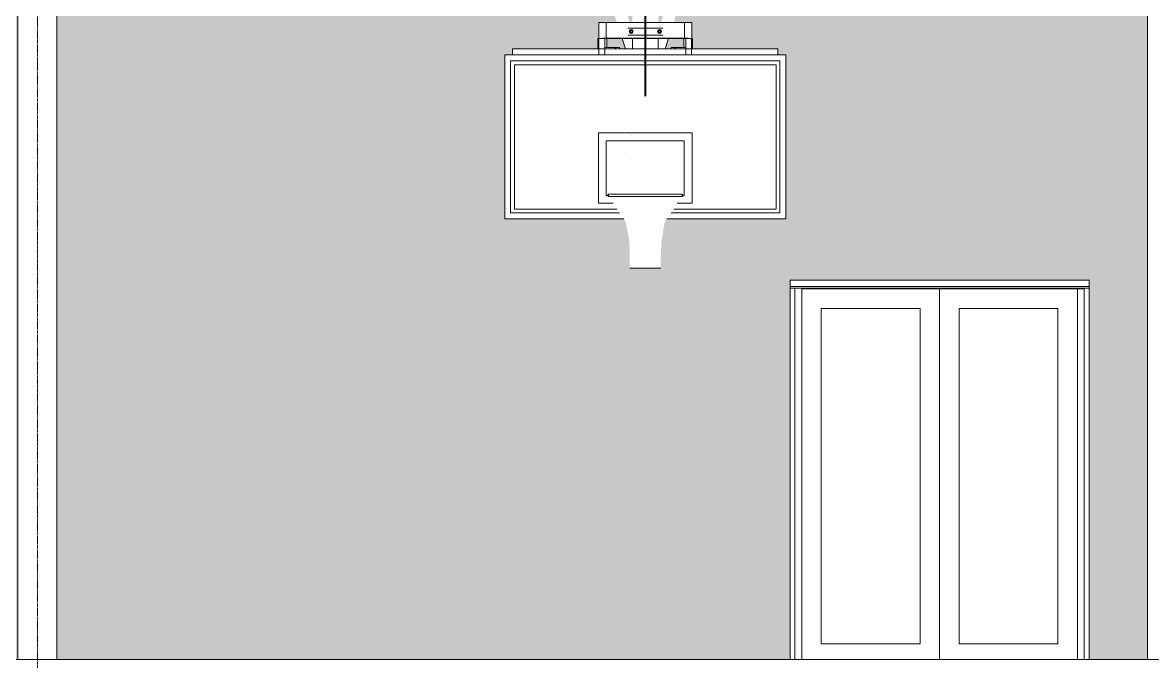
# Model space of a CAD drawing. Header units: inches. Extents: x 21386 to 98813, y -290 to 853.
# Drawn here: x 36764.1 to 37053.6, y 0.5 to 164.3 of the extents above; entities that cross this region are included whole.
import ezdxf

# ---------------------------------------------------------------- set-up
doc = ezdxf.new("R2010")
doc.units = ezdxf.units.IN
doc.header["$MEASUREMENT"] = 0
doc.linetypes.add('Grid Line 1_2_', pattern=[0.875, 0.5, -0.125, 0.125, -0.125])
for name, color, linetype, lineweight in [('A-DOOR', 31, 'Continuous', 13), ('A-FLOR', 192, 'Continuous', 13), ('A-GLAZ-CWMG', 51, 'Continuous', 13), ('A-WALL-PATT', 111, 'Continuous', 25), ('I-WALL', 2, 'Continuous', 13), ('Q-SPCQ', 91, 'Continuous', 13), ('S-BEAM', 12, 'Continuous', 13), ('S-GRID', 1, 'Continuous', 9)]:
    doc.layers.add(name, color=color, linetype=linetype, lineweight=lineweight)
pattern_1 = [(45, (-87914.362, 98.42), (-19.00703, 19.00703), []), (45, (-87914.362, 127.22), (-19.00703, 19.00703), [])]

# ---------------------------------------------------------------- blocks, each defined once
blk = doc.blocks.new('Basketball_Backstop-Performance_Sports_Systems-3103-Ceiling_Hung - 27_-0_ to 27_-11 7_8_-706978-Building Section - East_West looking South')
at = {"layer": 'Q-SPCQ', "color": 8, "lineweight": 9}
for p, q in [((-24956.74, 208.89), (-24956.74, 145.46)), ((-24956.49, 145.46), (-24956.49, 208.89)), ((-24968.54, 164.31), (-24968.54, 160.19)), ((-24968.54, 164.31), (-24966.67, 164.31)), ((-24966.67, 160.31), (-24966.67, 164.31)), ((-24956.66, 164.31), (-24966.67, 164.31)), ((-24956.66, 162.87), (-24961.11, 162.87)), ((-24960.48, 162.44), (-24960.74, 162)), ((-24959.98, 162.44), (-24960.48, 162.44)), ((-24959.73, 162), (-24959.98, 162.44)), ((-24946.54, 164.31), (-24956.56, 164.31)), ((-24952.11, 162.87), (-24956.56, 162.87)), ((-24953.23, 162.44), (-24953.49, 162)), ((-24952.73, 162.44), (-24953.23, 162.44)), ((-24952.48, 162), (-24952.73, 162.44)), ((-24946.54, 164.31), (-24946.54, 160.31)), ((-24946.54, 164.31), (-24944.67, 164.31)), ((-24944.67, 160.19), (-24944.67, 164.31)), ((-24968.73, 160.19), (-24968.73, 157.56)), ((-24968.73, 160.19), (-24968.48, 160.19)), ((-24968.48, 160.19), (-24968.48, 156)), ((-24968.48, 160.19), (-24968.36, 160.19)), ((-24968.36, 160.19), (-24967.11, 160.19)), ((-24967.61, 160.19), (-24967.61, 160.31)), ((-24956.66, 160.31), (-24967.61, 160.31)), ((-24967.11, 160.19), (-24966.98, 160.19)), ((-24967, 160.19), (-24966.73, 160.19)), ((-24966.98, 156), (-24966.98, 160.19)), ((-24966.73, 160.19), (-24966.49, 160.19)), ((-24956.66, 160.19), (-24966.49, 160.19)), ((-24966.48, 157.94), (-24966.48, 160.19)), ((-24962.54, 160.19), (-24961.71, 157.56)), ((-24961.11, 161.12), (-24956.66, 161.12)), ((-24960.74, 162), (-24960.48, 161.56)), ((-24960.48, 161.56), (-24959.98, 161.56)), ((-24959.98, 161.56), (-24959.73, 162)), ((-24959.92, 160.19), (-24959.92, 157.56)), ((-24956.56, 161.12), (-24952.11, 161.12)), ((-24945.61, 160.31), (-24956.56, 160.31)), ((-24946.72, 160.19), (-24956.56, 160.19)), ((-24953.49, 162), (-24953.23, 161.56)), ((-24953.29, 157.56), (-24953.29, 160.19)), ((-24953.23, 161.56), (-24952.73, 161.56)), ((-24952.73, 161.56), (-24952.48, 162)), ((-24950.67, 160.19), (-24951.51, 157.56)), ((-24946.73, 160.19), (-24946.73, 157.94)), ((-24946.72, 160.19), (-24946.48, 160.19)), ((-24946.48, 160.19), (-24946.21, 160.19)), ((-24946.23, 160.19), (-24946.23, 156)), ((-24946.23, 160.19), (-24946.11, 160.19)), ((-24946.11, 160.19), (-24944.86, 160.19)), ((-24945.61, 160.31), (-24945.61, 160.19)), ((-24944.86, 160.19), (-24944.73, 160.19)), ((-24944.73, 160.19), (-24944.48, 160.19)), ((-24944.73, 156), (-24944.73, 160.19)), ((-24944.48, 157.56), (-24944.48, 160.19)), ((-24990.61, 156), (-24990.61, 157.56)), ((-24990.61, 157.56), (-24956.69, 157.56)), ((-24963.23, 157.94), (-24966.98, 157.94)), ((-24966.98, 157.94), (-24966.98, 157.56)), ((-24963.23, 157.56), (-24963.23, 157.94)), ((-24956.53, 157.56), (-24922.61, 157.56)), ((-24949.98, 157.94), (-24949.98, 157.56)), ((-24946.23, 157.94), (-24949.98, 157.94)), ((-24946.23, 157.56), (-24946.23, 157.94)), ((-24922.61, 157.56), (-24922.61, 156)), ((-24956.69, 156), (-24992.61, 156)), ((-24992.61, 156), (-24992.61, 114)), ((-24991.11, 115.5), (-24991.11, 154.5)), ((-24991.11, 154.5), (-24956.69, 154.5)), ((-24956.69, 154.5), (-24991.11, 154.5)), ((-24991.11, 154.5), (-24991.11, 115.5)), ((-24956.69, 153.5), (-24990.11, 153.5)), ((-24990.11, 153.5), (-24990.11, 116.5)), ((-24990.11, 116.5), (-24990.11, 153.5)), ((-24990.11, 153.5), (-24956.69, 153.5)), ((-24920.61, 156), (-24956.53, 156)), ((-24956.53, 154.5), (-24922.11, 154.5)), ((-24922.11, 154.5), (-24956.53, 154.5)), ((-24923.11, 153.5), (-24956.53, 153.5)), ((-24956.53, 153.5), (-24923.11, 153.5)), ((-24923.11, 116.5), (-24923.11, 153.5)), ((-24923.11, 153.5), (-24923.11, 116.5)), ((-24922.11, 154.5), (-24922.11, 115.5)), ((-24922.11, 115.5), (-24922.11, 154.5)), ((-24920.61, 114), (-24920.61, 156)), ((-24968.61, 118), (-24968.61, 136)), ((-24968.61, 136), (-24944.61, 136)), ((-24944.61, 136), (-24968.61, 136)), ((-24968.61, 136), (-24968.61, 118)), ((-24946.61, 134), (-24966.61, 134)), ((-24966.61, 134), (-24966.61, 120)), ((-24966.61, 120), (-24966.61, 134)), ((-24966.61, 134), (-24946.61, 134)), ((-24960.22, 135.44), (-24960.23, 135.44)), ((-24952.99, 135.94), (-24952.98, 135.94)), ((-24946.61, 120), (-24946.61, 134)), ((-24946.61, 134), (-24946.61, 120)), ((-24944.61, 136), (-24944.61, 118)), ((-24944.61, 118), (-24944.61, 136)), ((-24960.22, 129.25), (-24960.23, 129.25)), ((-24952.99, 128.75), (-24952.98, 128.75)), ((-24966.61, 120), (-24965.99, 120)), ((-24965.99, 120), (-24966.61, 120)), ((-24961.11, 120.31), (-24959.73, 120.31)), ((-24959.86, 120.31), (-24960.11, 120.31)), ((-24960.11, 120.3), (-24960.11, 120.31)), ((-24959.73, 120.31), (-24953.48, 120.31)), ((-24953.48, 120.31), (-24952.11, 120.31)), ((-24953.11, 120.31), (-24953.36, 120.31)), ((-24953.11, 120.31), (-24953.11, 120.3)), ((-24947.22, 120), (-24946.61, 120)), ((-24946.61, 120), (-24947.22, 120)), ((-24990.11, 116.5), (-24963.92, 116.5)), ((-24963.92, 116.5), (-24990.11, 116.5)), ((-24964.8, 118), (-24968.61, 118)), ((-24968.61, 118), (-24964.8, 118)), ((-24949.29, 116.5), (-24923.11, 116.5)), ((-24923.11, 116.5), (-24949.29, 116.5)), ((-24944.61, 118), (-24948.41, 118)), ((-24948.41, 118), (-24944.61, 118)), ((-24992.61, 114), (-24962.13, 114)), ((-24963.21, 115.5), (-24991.11, 115.5)), ((-24991.11, 115.5), (-24963.21, 115.5)), ((-24951.09, 114), (-24920.61, 114)), ((-24922.11, 115.5), (-24950, 115.5)), ((-24950, 115.5), (-24922.11, 115.5)), ((-24960.61, 101.31), (-24952.66, 101.31))]:
    blk.add_line(p, q, dxfattribs=at)
at = {"layer": 'Q-SPCQ', "color": 8, "lineweight": 9, "flags": 128}
for points in [[(-24960.28, 162.24), (-24960.27, 162.25), (-24960.26, 162.25), (-24960.25, 162.25), (-24960.24, 162.25), (-24960.23, 162.25), (-24960.23, 162.25)], [(-24960.23, 162.25), (-24960.23, 162.25), (-24960.22, 162.25), (-24960.21, 162.25)], [(-24953, 162.25), (-24952.99, 162.25), (-24952.98, 162.25), (-24952.98, 162.25)], [(-24952.98, 162.25), (-24952.97, 162.25), (-24952.96, 162.25), (-24952.95, 162.25), (-24952.94, 162.25), (-24952.93, 162.25), (-24952.92, 162.24)], [(-24960.24, 161.75), (-24960.25, 161.75), (-24960.26, 161.75), (-24960.27, 161.75)], [(-24960.21, 161.75), (-24960.22, 161.75), (-24960.23, 161.75), (-24960.23, 161.75)], [(-24952.98, 161.75), (-24952.98, 161.75), (-24952.99, 161.75), (-24953.01, 161.75)], [(-24952.92, 161.76), (-24952.93, 161.76), (-24952.94, 161.75), (-24952.95, 161.75), (-24952.96, 161.75), (-24952.97, 161.75), (-24952.98, 161.75), (-24952.98, 161.75)], [(-24966.23, 120), (-24966.23, 120.01), (-24966.23, 120.02), (-24966.23, 120.04), (-24966.23, 120.05), (-24966.23, 120.06), (-24966.22, 120.07), (-24966.22, 120.09), (-24966.22, 120.1), (-24966.21, 120.11), (-24966.21, 120.12), (-24966.2, 120.13), (-24966.2, 120.14), (-24966.19, 120.16), (-24966.18, 120.17), (-24966.18, 120.18), (-24966.17, 120.19), (-24966.16, 120.2), (-24966.15, 120.21), (-24966.15, 120.22), (-24966.14, 120.22), (-24966.13, 120.23), (-24966.12, 120.24), (-24966.11, 120.25), (-24966.1, 120.26), (-24966.09, 120.26), (-24966.08, 120.27), (-24966.07, 120.28), (-24966.06, 120.28), (-24966.04, 120.29), (-24966.03, 120.29), (-24966.02, 120.3), (-24966.01, 120.3), (-24966, 120.3), (-24965.98, 120.31), (-24965.97, 120.31), (-24965.96, 120.31), (-24965.95, 120.31), (-24965.93, 120.31), (-24965.92, 120.31), (-24965.92, 120.31)], [(-24965.92, 119.69), (-24965.93, 119.69), (-24965.94, 119.69), (-24965.96, 119.69), (-24965.97, 119.69), (-24965.98, 119.69), (-24965.99, 119.7), (-24966.01, 119.7), (-24966.02, 119.7), (-24966.03, 119.71), (-24966.04, 119.71), (-24966.05, 119.72), (-24966.06, 119.72), (-24966.07, 119.73), (-24966.09, 119.74), (-24966.1, 119.74), (-24966.11, 119.75), (-24966.12, 119.76), (-24966.13, 119.77), (-24966.13, 119.77), (-24966.14, 119.78), (-24966.15, 119.79), (-24966.16, 119.8), (-24966.17, 119.81), (-24966.18, 119.82), (-24966.18, 119.83), (-24966.19, 119.84), (-24966.19, 119.85), (-24966.2, 119.86), (-24966.21, 119.88), (-24966.21, 119.89), (-24966.21, 119.9), (-24966.22, 119.91), (-24966.22, 119.92), (-24966.22, 119.93), (-24966.23, 119.95), (-24966.23, 119.96), (-24966.23, 119.97), (-24966.23, 119.98), (-24966.23, 120), (-24966.23, 120)], [(-24947.29, 120.31), (-24947.3, 120.31), (-24947.32, 120.31), (-24947.36, 120.31), (-24947.41, 120.31), (-24947.48, 120.31), (-24947.56, 120.31), (-24947.66, 120.31), (-24947.77, 120.31), (-24947.89, 120.31), (-24948.03, 120.31), (-24948.18, 120.31), (-24948.35, 120.31), (-24948.52, 120.31), (-24948.72, 120.31), (-24948.92, 120.31), (-24949.14, 120.31), (-24949.37, 120.31), (-24949.61, 120.31), (-24949.86, 120.31), (-24950.12, 120.31), (-24950.39, 120.31), (-24950.67, 120.31), (-24950.96, 120.31), (-24951.27, 120.31), (-24951.57, 120.31), (-24951.89, 120.31), (-24952.22, 120.31), (-24952.55, 120.31), (-24952.89, 120.31), (-24953.23, 120.31), (-24953.58, 120.31), (-24953.94, 120.31), (-24954.3, 120.31), (-24954.66, 120.31), (-24955.02, 120.31), (-24955.39, 120.31), (-24955.76, 120.31), (-24956.13, 120.31), (-24956.51, 120.31), (-24956.88, 120.31), (-24957.25, 120.31), (-24957.62, 120.31), (-24957.99, 120.31), (-24958.36, 120.31), (-24958.72, 120.31), (-24959.08, 120.31), (-24959.44, 120.31), (-24959.79, 120.31), (-24960.14, 120.31), (-24960.48, 120.31), (-24960.82, 120.31), (-24961.15, 120.31), (-24961.47, 120.31), (-24961.78, 120.31), (-24962.09, 120.31), (-24962.38, 120.31), (-24962.67, 120.31), (-24962.95, 120.31), (-24963.22, 120.31), (-24963.47, 120.31), (-24963.72, 120.31), (-24963.95, 120.31), (-24964.18, 120.31), (-24964.39, 120.31), (-24964.59, 120.31), (-24964.77, 120.31), (-24964.94, 120.31), (-24965.1, 120.31), (-24965.25, 120.31), (-24965.38, 120.31), (-24965.5, 120.31), (-24965.6, 120.31), (-24965.69, 120.31), (-24965.77, 120.31), (-24965.83, 120.31), (-24965.87, 120.31), (-24965.9, 120.31), (-24965.92, 120.31), (-24965.92, 120.31)], [(-24965.92, 120.31), (-24965.91, 120.31), (-24965.89, 120.31), (-24965.85, 120.31), (-24965.8, 120.31), (-24965.73, 120.31), (-24965.65, 120.31), (-24965.56, 120.31), (-24965.45, 120.31), (-24965.32, 120.31), (-24965.18, 120.31), (-24965.03, 120.31), (-24964.87, 120.31), (-24964.69, 120.31), (-24964.5, 120.31), (-24964.29, 120.31), (-24964.08, 120.31), (-24963.85, 120.31), (-24963.61, 120.31), (-24963.36, 120.31), (-24963.09, 120.31), (-24962.82, 120.31), (-24962.54, 120.31), (-24962.25, 120.31), (-24961.95, 120.31), (-24961.64, 120.31), (-24961.32, 120.31), (-24961, 120.31), (-24960.66, 120.31), (-24960.33, 120.31), (-24959.98, 120.31), (-24959.63, 120.31), (-24959.28, 120.31), (-24958.92, 120.31), (-24958.56, 120.31), (-24958.19, 120.31), (-24957.82, 120.31), (-24957.45, 120.31), (-24957.08, 120.31), (-24956.71, 120.31), (-24956.33, 120.31), (-24955.96, 120.31), (-24955.59, 120.31), (-24955.22, 120.31), (-24954.86, 120.31), (-24954.49, 120.31), (-24954.13, 120.31), (-24953.77, 120.31), (-24953.42, 120.31), (-24953.07, 120.31), (-24952.73, 120.31), (-24952.4, 120.31), (-24952.07, 120.31), (-24951.75, 120.31), (-24951.43, 120.31), (-24951.13, 120.31), (-24950.83, 120.31), (-24950.54, 120.31), (-24950.26, 120.31), (-24950, 120.31), (-24949.74, 120.31), (-24949.49, 120.31), (-24949.26, 120.31), (-24949.04, 120.31), (-24948.83, 120.31), (-24948.63, 120.31), (-24948.44, 120.31), (-24948.27, 120.31), (-24948.11, 120.31), (-24947.96, 120.31), (-24947.83, 120.31), (-24947.71, 120.31), (-24947.61, 120.31), (-24947.52, 120.31), (-24947.45, 120.31), (-24947.39, 120.31), (-24947.34, 120.31), (-24947.31, 120.31), (-24947.3, 120.31), (-24947.29, 120.31)], [(-24965.92, 119.69), (-24965.91, 119.69), (-24965.89, 119.69), (-24965.85, 119.69), (-24965.8, 119.69), (-24965.73, 119.69), (-24965.65, 119.69), (-24965.56, 119.69), (-24965.45, 119.69), (-24965.32, 119.69), (-24965.18, 119.69), (-24965.03, 119.69), (-24964.87, 119.69), (-24964.69, 119.69), (-24964.5, 119.69), (-24964.29, 119.69), (-24964.08, 119.69), (-24963.85, 119.69), (-24963.61, 119.69), (-24963.36, 119.69), (-24963.09, 119.69), (-24962.82, 119.69), (-24962.54, 119.69), (-24962.25, 119.69), (-24961.95, 119.69), (-24961.64, 119.69), (-24961.32, 119.69), (-24961, 119.69), (-24960.66, 119.69), (-24960.33, 119.69), (-24959.98, 119.69), (-24959.63, 119.69), (-24959.28, 119.69), (-24958.92, 119.69), (-24958.56, 119.69), (-24958.19, 119.69), (-24957.82, 119.69), (-24957.45, 119.69), (-24957.08, 119.69), (-24956.71, 119.69), (-24956.33, 119.69), (-24955.96, 119.69), (-24955.59, 119.69), (-24955.22, 119.69), (-24954.86, 119.69), (-24954.49, 119.69), (-24954.13, 119.69), (-24953.77, 119.69), (-24953.42, 119.69), (-24953.07, 119.69), (-24952.73, 119.69), (-24952.4, 119.69), (-24952.07, 119.69), (-24951.75, 119.69), (-24951.43, 119.69), (-24951.13, 119.69), (-24950.83, 119.69), (-24950.54, 119.69), (-24950.26, 119.69), (-24950, 119.69), (-24949.74, 119.69), (-24949.49, 119.69), (-24949.26, 119.69), (-24949.04, 119.69), (-24948.83, 119.69), (-24948.63, 119.69), (-24948.44, 119.69), (-24948.27, 119.69), (-24948.11, 119.69), (-24947.96, 119.69), (-24947.83, 119.69), (-24947.71, 119.69), (-24947.61, 119.69), (-24947.52, 119.69), (-24947.45, 119.69), (-24947.39, 119.69), (-24947.34, 119.69), (-24947.31, 119.69), (-24947.3, 119.69), (-24947.29, 119.69)], [(-24965.69, 119.69), (-24965.77, 119.69), (-24965.83, 119.69), (-24965.87, 119.69), (-24965.9, 119.69), (-24965.92, 119.69), (-24965.92, 119.69)], [(-24947.29, 119.69), (-24947.3, 119.69), (-24947.32, 119.69), (-24947.36, 119.69), (-24947.41, 119.69), (-24947.48, 119.69), (-24947.56, 119.69)], [(-24947.29, 120.31), (-24947.28, 120.31), (-24947.27, 120.31), (-24947.26, 120.31), (-24947.24, 120.31), (-24947.23, 120.31), (-24947.22, 120.3), (-24947.21, 120.3), (-24947.2, 120.3), (-24947.18, 120.29), (-24947.17, 120.29), (-24947.16, 120.28), (-24947.15, 120.28), (-24947.14, 120.27), (-24947.13, 120.26), (-24947.12, 120.26), (-24947.11, 120.25), (-24947.1, 120.24), (-24947.09, 120.23), (-24947.08, 120.23), (-24947.07, 120.22), (-24947.06, 120.21), (-24947.05, 120.2), (-24947.05, 120.19), (-24947.04, 120.18), (-24947.03, 120.17), (-24947.02, 120.16), (-24947.02, 120.15), (-24947.01, 120.14), (-24947.01, 120.12), (-24947, 120.11), (-24947, 120.1), (-24946.99, 120.09), (-24946.99, 120.08), (-24946.99, 120.07), (-24946.99, 120.05), (-24946.98, 120.04), (-24946.98, 120.03), (-24946.98, 120.02), (-24946.98, 120), (-24946.98, 120)], [(-24946.98, 120), (-24946.98, 119.99), (-24946.98, 119.98), (-24946.98, 119.96), (-24946.99, 119.95), (-24946.99, 119.94), (-24946.99, 119.93), (-24946.99, 119.91), (-24947, 119.9), (-24947, 119.89), (-24947.01, 119.88), (-24947.01, 119.87), (-24947.02, 119.86), (-24947.02, 119.84), (-24947.03, 119.83), (-24947.04, 119.82), (-24947.04, 119.81), (-24947.05, 119.8), (-24947.06, 119.79), (-24947.07, 119.78), (-24947.08, 119.78), (-24947.09, 119.77), (-24947.09, 119.76), (-24947.1, 119.75), (-24947.11, 119.74), (-24947.13, 119.74), (-24947.14, 119.73), (-24947.15, 119.72), (-24947.16, 119.72), (-24947.17, 119.71), (-24947.18, 119.71), (-24947.19, 119.7), (-24947.2, 119.7), (-24947.22, 119.7), (-24947.23, 119.69), (-24947.24, 119.69), (-24947.25, 119.69), (-24947.27, 119.69), (-24947.28, 119.69), (-24947.29, 119.69), (-24947.29, 119.69)]]:
    blk.add_lwpolyline(points, dxfattribs=at)
at = {"layer": 'Q-SPCQ', "color": 8, "lineweight": 9}
for centre, radius, start, end in [((-24960.23, 162), 0.25, 0, 180), ((-24960.23, 162), 0.25, 120, 165), ((-24960.23, 162), 0.25, 90, 105), ((-24960.23, 162), 0.25, 0, 90), ((-24952.98, 162), 0.25, 0, 180), ((-24952.98, 162), 0.25, 150, 210), ((-24952.98, 162), 0.25, 90, 135), ((-24952.98, 162), 0.25, 60, 90), ((-24952.98, 162), 0.25, 315, 30), ((-24960.23, 162), 0.25, 180, 0), ((-24952.98, 162), 0.25, 180, 0), ((-24952.98, 162), 0.25, 240, 270), ((-24952.98, 162), 0.25, 270, 300), ((-24964.26, 157.47), 0.219, 30, 150), ((-24948.95, 157.47), 0.219, 30, 150)]:
    blk.add_arc(centre, radius, start, end, dxfattribs=at)
blk = doc.blocks.new('Girt_C - 10_D-1260059-Building Section - East_West looking South')
at = {"layer": 'S-BEAM', "color": 8, "lineweight": 9}
for p, q in [((-24919.52, 96.68), (-24842.89, 96.68)), ((-24919.52, 96.2), (-24842.89, 96.2))]:
    blk.add_line(p, q, dxfattribs=at)
blk = doc.blocks.new('columns and girder2 - one-V197-Building Section - East_West looking South')
at = {"layer": 'S-BEAM', "lineweight": 9}
h = blk.add_hatch(dxfattribs=at)
h.set_pattern_fill('FP_56', color=8, style=0, pattern_type=2)
h.set_pattern_definition(pattern_1)
h.paths.add_polyline_path([(-25117.39, 304.78), (-25107.39, 304.78), (-25107.39, 306.3), (-25117.39, 306.3)], flags=0)
h.paths.add_polyline_path([(-25107.39, 339.12), (-25107.39, 340.62), (-25117.39, 340.62), (-25117.39, 339.12)], flags=0)
h = blk.add_hatch(dxfattribs=at)
h.set_pattern_fill('FP_56', color=8, style=0, pattern_type=2)
h.set_pattern_definition(pattern_1)
h.paths.add_polyline_path([(-25113.02, 306.3), (-25111.77, 306.3), (-25111.77, 339.12), (-25113.02, 339.12), (-25113.02, 310.79)], flags=0)
at = {"layer": 'S-BEAM', "color": 7}
for p, q in [((-25107.39, 340.62), (-25117.39, 340.62)), ((-25117.39, 340.62), (-25117.39, 339.12)), ((-25117.39, 339.12), (-25107.39, 339.12)), ((-25111.77, 339.12), (-25113.02, 339.12)), ((-25113.02, 339.12), (-25113.02, 306.3)), ((-25111.77, 306.3), (-25111.77, 339.12)), ((-25107.39, 339.12), (-25107.39, 340.62)), ((-25107.39, 306.3), (-25117.39, 306.3)), ((-25117.39, 306.3), (-25117.39, 304.78)), ((-25117.39, 304.78), (-25107.39, 304.78)), ((-25113.02, 306.3), (-25111.77, 306.3)), ((-25107.39, 304.78), (-25107.39, 306.3))]:
    blk.add_line(p, q, dxfattribs=at)
at = {"layer": 'S-BEAM', "color": 8, "lineweight": 9}
for p, q in [((-25117.39, 336.72), (-25117.39, 339.12)), ((-25107.39, 339.12), (-25107.39, 336.72)), ((-25118.39, 292.37), (-25118.39, 337.89)), ((-25106.39, 337.89), (-25106.39, 292.37)), ((-25117.39, 294.85), (-25117.39, 304.78)), ((-25107.39, 304.78), (-25107.39, 294.85)), ((-25117.39, 294.85), (-25107.39, 294.85)), ((-25118.39, 292.37), (-25106.39, 292.37)), ((-25117.39, 1), (-25117.39, 292.37)), ((-25107.39, 292.37), (-25107.39, 1))]:
    blk.add_line(p, q, dxfattribs=at)
blk = doc.blocks.new('columns and girder2 - one-V198-Building Section - East_West looking South')
at = {"layer": 'S-BEAM', "lineweight": 9}
h = blk.add_hatch(dxfattribs=at)
h.set_pattern_fill('FP_56', color=8, style=0, pattern_type=2)
h.set_pattern_definition(pattern_1)
h.paths.add_polyline_path([(-24823.52, 306.3), (-24822.27, 306.3), (-24822.27, 339.12), (-24823.52, 339.12), (-24823.52, 310.79)], flags=0)
at = {"layer": 'S-BEAM', "color": 7}
for p, q in [((-24817.89, 340.62), (-24827.89, 340.62)), ((-24827.89, 340.62), (-24827.89, 339.12)), ((-24827.89, 339.12), (-24817.89, 339.12)), ((-24822.27, 339.12), (-24823.52, 339.12)), ((-24823.52, 339.12), (-24823.52, 306.3)), ((-24822.27, 306.3), (-24822.27, 339.12)), ((-24817.89, 339.12), (-24817.89, 340.62)), ((-24817.89, 306.3), (-24827.89, 306.3)), ((-24827.89, 306.3), (-24827.89, 304.78)), ((-24827.89, 304.78), (-24817.89, 304.78)), ((-24823.52, 306.3), (-24822.27, 306.3)), ((-24817.89, 304.78), (-24817.89, 306.3))]:
    blk.add_line(p, q, dxfattribs=at)
at = {"layer": 'S-BEAM', "color": 8, "lineweight": 9}
for p, q in [((-24827.89, 336.72), (-24827.89, 339.12)), ((-24817.89, 339.12), (-24817.89, 336.72)), ((-24828.89, 292.37), (-24828.89, 337.89)), ((-24816.89, 337.89), (-24816.89, 292.37)), ((-24827.89, 294.85), (-24827.89, 304.78)), ((-24817.89, 304.78), (-24817.89, 294.85)), ((-24827.89, 294.85), (-24817.89, 294.85)), ((-24828.89, 292.37), (-24816.89, 292.37)), ((-24827.89, 1), (-24827.89, 292.37)), ((-24817.89, 292.37), (-24817.89, 1))]:
    blk.add_line(p, q, dxfattribs=at)
blk = doc.blocks.new('Door_Single_Storefront - one-1371410-Building Section - East_West looking South')
at = {"layer": 'A-DOOR', "color": 8, "lineweight": 9}
for p, q in [((-24845.89, 96), (-24881.2, 96)), ((-24881.2, 96), (-24881.2, 1)), ((-24876.2, 5), (-24876.2, 91)), ((-24876.2, 91), (-24850.89, 91)), ((-24850.89, 91), (-24850.89, 5)), ((-24850.89, 5), (-24876.2, 5))]:
    blk.add_line(p, q, dxfattribs=at)
blk = doc.blocks.new('Rectangular Mullion - Interior 1_75_ x 4_5_-1318268-Building Section - East_West looking South')
at = {"layer": 'A-GLAZ-CWMG', "color": 8, "lineweight": 9}
for p, q in [((-24918.27, 96.2), (-24918.27, 1)), ((-24916.52, 96.2), (-24916.52, 1))]:
    blk.add_line(p, q, dxfattribs=at)
blk = doc.blocks.new('Rectangular Mullion - Interior 1_75_ x 4_5_-1318283-Building Section - East_West looking South')
at = {"layer": 'A-GLAZ-CWMG', "color": 8, "lineweight": 9}
for p, q in [((-24845.89, 96), (-24844.14, 96)), ((-24845.89, 1), (-24845.89, 96)), ((-24844.14, 1), (-24844.14, 96))]:
    blk.add_line(p, q, dxfattribs=at)
blk = doc.blocks.new('Door_Single_Storefront - one-1371411-Building Section - East_West looking South')
at = {"layer": 'A-DOOR', "color": 8, "lineweight": 9}
for p, q in [((-24881.2, 96), (-24916.52, 96)), ((-24881.2, 1), (-24881.2, 96)), ((-24911.52, 5), (-24911.52, 91)), ((-24911.52, 91), (-24886.2, 91)), ((-24886.2, 91), (-24886.2, 5)), ((-24886.2, 5), (-24911.52, 5))]:
    blk.add_line(p, q, dxfattribs=at)

msp = doc.modelspace()

# ---------------------------------------------------------------- hatches: boundary and pattern name
at = {"layer": 'A-WALL-PATT', "lineweight": 9}
h = msp.add_hatch(dxfattribs=at)
h.set_pattern_fill('FP_48', color=8, style=0, pattern_type=2)
h.set_pattern_definition([(90, (-86799.93, -1108), (-193, -193), [48, -145]), (180, (-86799.93, -1108), (-2e-14, -193), [96, -97]), (270, (-86895.93, -1060), (-193, -193), [48, -145]), (180, (-86799.93, -1060), (-2e-14, -193), [96, -97]), (270, (-86896.43, -1060), (-193, -193), [48, -145]), (180, (-86896.43, -1060), (-2e-14, -193), [96, -97]), (90, (-86992.43, -1108), (-193, -193), [48, -145]), (180, (-86896.43, -1108), (-2e-14, -193), [96, -97]), (90, (-86847.68, -1059.75), (-193, -193), [48, -145]), (180, (-86799.56, -1059.75), (-2e-14, -193), [48.125, -144.875]), (180, (-86799.56, -1011.75), (-2e-14, -193), [48.125, -144.875]), (90, (-86944.18, -1059.75), (-193, -193), [48, -145]), (180, (-86848.18, -1059.75), (-2e-14, -193), [96, -97]), (270, (-86848.18, -1011.75), (-193, -193), [48, -145]), (180, (-86848.18, -1011.75), (-2e-14, -193), [96, -97]), (180, (-86944.68, -1059.75), (-2e-14, -193), [48, -145]), (270, (-86944.68, -1011.75), (-193, -193), [48, -145]), (180, (-86944.68, -1011.75), (-2e-14, -193), [48, -145]), (90, (-86799.93, -1011.5), (-193, -193), [48, -145]), (180, (-86799.93, -1011.5), (-2e-14, -193), [96, -97]), (270, (-86895.93, -963.5), (-193, -193), [48, -145]), (180, (-86799.93, -963.5), (-2e-14, -193), [96, -97]), (270, (-86896.43, -963.5), (-193, -193), [48, -145]), (180, (-86896.43, -963.5), (-2e-14, -193), [96, -97]), (90, (-86992.43, -1011.5), (-193, -193), [48, -145]), (180, (-86896.43, -1011.5), (-2e-14, -193), [96, -97]), (90, (-86847.68, -963.25), (-193, -193), [48, -145]), (180, (-86799.56, -963.25), (-2e-14, -193), [48.125, -144.875]), (180, (-86799.56, -915.25), (-2e-14, -193), [48.125, -144.875]), (90, (-86944.18, -963.25), (-193, -193), [48, -145]), (180, (-86848.18, -963.25), (-2e-14, -193), [96, -97]), (270, (-86848.18, -915.25), (-193, -193), [48, -145]), (180, (-86848.18, -915.25), (-2e-14, -193), [96, -97]), (180, (-86944.68, -963.25), (-2e-14, -193), [48, -145]), (270, (-86944.68, -915.25), (-193, -193), [48, -145]), (180, (-86944.68, -915.25), (-2e-14, -193), [48, -145])])
h.paths.add_polyline_path([(37135.71, 1), (37250.28, 1), (37250.28, 98.25), (37255.65, 98.27), (37202.15, 156.31), (37062.4, 4.69), (37062.4, 1), (37132.63, 1)], flags=0)
h.paths.add_polyline_path([(36958.75, 1), (36960.78, 1), (36960.78, 98.25), (37037.4, 98.25), (37037.4, 1), (37052.4, 1), (37052.4, 176), (36934.67, 176), (36930.94, 164.31), (36935.63, 164.31), (36935.69, 160.19), (36935.81, 160.19), (36935.81, 157.56), (36957.69, 157.56), (36957.69, 156), (36959.69, 156), (36959.69, 114), (36929.16, 113.93), (36928.67, 113.11), (36928.52, 112.5), (36927.85, 108.24), (36927.63, 104.39), (36927.61, 101.31), (36919.69, 101.31), (36919.72, 105.72), (36919.46, 109.05), (36918.63, 113.3), (36918.12, 114), (36887.69, 114.02), (36887.69, 156), (36889.69, 156), (36889.69, 157.56), (36911.56, 157.56), (36911.64, 160.19), (36911.75, 160.19), (36911.81, 164.31), (36916.44, 164.31), (36912.71, 176), (36772.9, 176), (36772.9, 1), (36920.12, 1)], flags=0)
h.paths.add_polyline_path([(36761.53, 1), (36762.9, 1), (36762.9, 176), (36483.4, 176), (36483.4, 1), (36719.53, 1), (36719.53, 98.25), (36761.53, 98.25), (36761.53, 76.43)], flags=0)
h.paths.add_polyline_path([(36473.4, 1), (36473.4, 176), (36269.1, 176), (36265.37, 164.31), (36270.06, 164.31), (36270.12, 160.19), (36270.25, 160.19), (36270.25, 157.56), (36292.12, 157.56), (36292.12, 156), (36294.12, 156), (36294.12, 114), (36263.6, 113.93), (36263.08, 113.35), (36263.03, 113.28), (36262.2, 107.11), (36262.06, 104.39), (36262.05, 101.31), (36254.12, 101.31), (36254.15, 105.72), (36253.9, 109.05), (36253.05, 113.43), (36252.88, 113.58), (36252.57, 114), (36222.12, 114), (36222.12, 156), (36224.12, 156), (36224.12, 157.56), (36246, 157.56), (36246.07, 160.19), (36246.18, 160.19), (36246.25, 164.31), (36250.87, 164.31), (36247.14, 176), (36193.9, 176), (36193.9, 1), (36317.53, 1), (36317.53, 98.25), (36398.03, 98.25), (36398.03, 1), (36449.13, 1)], flags=0)
h.paths.add_polyline_path([(36140.78, 1), (36183.9, 1), (36183.9, 176), (35904.4, 176), (35904.4, 146.5), (36140.78, 146.5), (36140.78, 76.43)], flags=0)
h.paths.add_polyline_path([(37062.4, 6.16), (37201.44, 157.1), (37184, 176), (37062.4, 176), (37062.4, 6.18)], flags=0)
h.paths.add_polyline_path([(39078.32, 98.25), (39080.9, 98.25), (39080.9, 176), (38799.4, 176), (38799.4, 98.25), (39060.77, 98.25)], flags=0)
h.paths.add_polyline_path([(38210.4, 98.25), (38210.4, 176), (37930.9, 176), (37930.9, 98.25), (38183.46, 98.25)], flags=0)
h.paths.add_polyline_path([(38220.4, 98.25), (38305.28, 98.25), (38359.48, 157.05), (38342, 176), (38220.4, 176), (38220.4, 115.49)], flags=0)
h.paths.add_polyline_path([(38321.65, 98.25), (38413.65, 98.27), (38360.15, 156.31), (38306.64, 98.25), (38321.65, 98.25)], flags=0)
h.paths.add_polyline_path([(37920.9, 98.25), (37920.9, 176), (37641.4, 176), (37641.4, 98.25), (37902.71, 98.25)], flags=0)
h.paths.add_polyline_path([(38604.57, 98.25), (38789.4, 98.25), (38789.4, 176), (38509.9, 176), (38509.9, 98.25), (38534.38, 98.25)], flags=0)
h.paths.add_polyline_path([(37341.9, 98.25), (37341.9, 176), (37220.3, 176), (37202.87, 157.02), (37257.03, 98.25), (37341.23, 98.25)], flags=0)
h.paths.add_polyline_path([(37631.4, 98.25), (37631.4, 176), (37351.9, 176), (37351.9, 98.25), (37621.97, 98.25)], flags=0)
h.paths.add_polyline_path([(38464.2, 98.25), (38499.9, 98.25), (38499.9, 176), (38378.3, 176), (38360.87, 157.02), (38415.03, 98.25), (38429.1, 98.25)], flags=0)
h.paths.add_polyline_path([(35805.92, 146.5), (35894.4, 146.5), (35894.4, 176), (35616.9, 176), (35616.9, 146.5), (35797.15, 146.5)], flags=0)
h.paths.add_polyline_path([(35606.9, 146.5), (35608.8, 146.5), (35608.73, 148.06), (35608.26, 148.46), (35608.33, 148.54), (35608.9, 148.06), (35608.9, 176), (35605.66, 176), (35605.66, 146.5), (35606.8, 146.5), (35606.8, 148.14), (35606.26, 148.59), (35606.33, 148.67), (35606.9, 148.14), (35606.9, 147.13)], flags=0)
h.paths.add_polyline_path([(36931.29, 157.56), (36931.5, 157.62), (36931.24, 157.72), (36931.24, 157.66), (36931.24, 157.56)], flags=0)
h.paths.add_polyline_path([(36930.31, 157.56), (36930.31, 157.94), (36933.56, 157.94), (36933.56, 160.19), (36929.62, 160.19), (36928.79, 157.56), (36928.89, 157.56)], flags=0)
h.paths.add_polyline_path([(36915.98, 157.56), (36916.19, 157.62), (36916.19, 157.71), (36915.92, 157.56)], flags=0)
h.paths.add_polyline_path([(36264.75, 157.94), (36265.62, 157.62), (36265.67, 157.56), (36265.93, 157.62), (36265.67, 157.72), (36265.56, 157.75)], flags=0)
h.paths.add_polyline_path([(36263.22, 157.56), (36264.75, 157.62), (36264.75, 157.94), (36268, 157.94), (36268, 160.19), (36264.06, 160.19), (36263.22, 157.58)], flags=0)
h.paths.add_polyline_path([(36918.59, 157.56), (36917.75, 160.19), (36913.81, 160.19), (36913.81, 157.94), (36917.06, 157.94), (36917.06, 157.56)], flags=0)
h.paths.add_polyline_path([(36251.5, 157.94), (36250.28, 157.56), (36250.62, 157.62), (36250.62, 157.71), (36250.68, 157.72)], flags=0)
h.paths.add_polyline_path([(36253.02, 157.56), (36252.19, 160.19), (36248.25, 160.19), (36248.25, 157.94), (36251.5, 157.94), (36251.5, 157.56)], flags=0)
h.paths.add_polyline_path([(38360.15, 157.79), (38376.85, 176), (38343.37, 176), (38359.96, 158)], flags=0)
h.paths.add_polyline_path([(37202.15, 157.79), (37218.85, 176), (37185.37, 176), (37201.96, 158)], flags=0)
h.paths.add_polyline_path([(36920.12, 164.31), (36920.38, 164.31), (36920.38, 176), (36915.98, 176), (36919.71, 164.31)], flags=0)
h.paths.add_polyline_path([(36927.67, 164.31), (36931.4, 176), (36927, 176), (36927, 164.31)], flags=0)
h.paths.add_polyline_path([(36254.14, 164.31), (36254.81, 164.31), (36254.81, 176), (36250.41, 176), (36254.14, 164.31)], flags=0)
h.paths.add_polyline_path([(36262.1, 164.31), (36265.83, 176), (36261.43, 176), (36261.43, 164.31)], flags=0)

# ---------------------------------------------------------------- linework, layer by layer
at = {"layer": 'A-FLOR', "color": 7}
msp.add_line((37285.44, 1), (35899.47, 1), dxfattribs=at)
at = {"layer": 'I-WALL', "color": 8, "lineweight": 9}
for p, q in [((36960.78, 1), (36960.78, 98.25)), ((36960.78, 98.25), (37037.4, 98.25)), ((37037.4, 98.25), (37037.4, 1))]:
    msp.add_line(p, q, dxfattribs=at)
at = {"layer": 'S-GRID', "linetype": 'Grid Line 1_2_'}
msp.add_line((36767.9, -273.16), (36767.9, 671.89), dxfattribs=at)
msp.add_line((36767.9, -273.16), (36767.9, 671.89), dxfattribs=at)

# ---------------------------------------------------------------- block references
at = {"layer": 'A-DOOR', "color": 8, "lineweight": 9}
for name in ['Door_Single_Storefront - one-1371411-Building Section - East_West looking South', 'Door_Single_Storefront - one-1371410-Building Section - East_West looking South']:
    msp.add_blockref(name, (61880.29, 0), dxfattribs=at)
at = {"layer": 'A-GLAZ-CWMG', "color": 8, "lineweight": 9}
for name in ['Rectangular Mullion - Interior 1_75_ x 4_5_-1318268-Building Section - East_West looking South', 'Rectangular Mullion - Interior 1_75_ x 4_5_-1318283-Building Section - East_West looking South']:
    msp.add_blockref(name, (61880.29, 0), dxfattribs=at)
at = {"layer": 'Q-SPCQ', "color": 8, "lineweight": 9}
msp.add_blockref('Basketball_Backstop-Performance_Sports_Systems-3103-Ceiling_Hung - 27_-0_ to 27_-11 7_8_-706978-Building Section - East_West looking South', (61880.29, 0), dxfattribs=at)
at = {"layer": 'S-BEAM', "color": 8, "lineweight": 9}
for name in ['columns and girder2 - one-V197-Building Section - East_West looking South', 'columns and girder2 - one-V198-Building Section - East_West looking South', 'Girt_C - 10_D-1260059-Building Section - East_West looking South']:
    msp.add_blockref(name, (61880.29, 0), dxfattribs=at)

doc.saveas('drawing.dxf')
